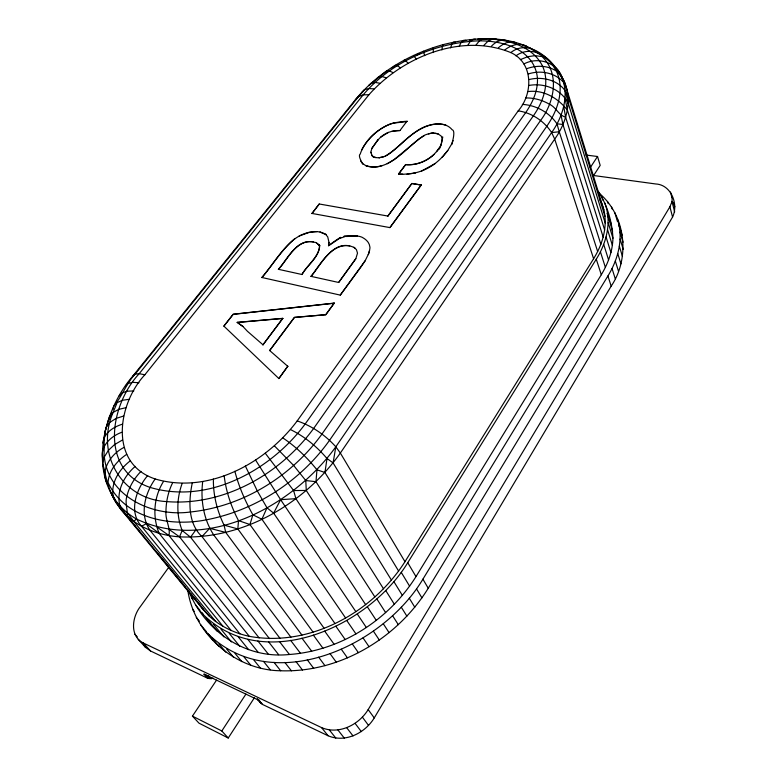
<?xml version="1.0" encoding="UTF-8"?>
<svg xmlns="http://www.w3.org/2000/svg" width="777" height="777" viewBox="0 0 777 777"><rect width="100%" height="100%" fill="white"/><g stroke="black" fill="none" stroke-linecap="round" stroke-linejoin="round"><path stroke-width="1.17" d="M537.062 52.04C509.566 34.343 473.892 37.005 443.366 44.571C409.537 53.895 377.797 72.484 355.361 99.747L132.75 376.155C99.427 414.607 84.295 488.723 136.305 518.958C207.313 552.874 293.687 505.584 335.819 446.794L551.631 132.556C564.374 114.792 571.377 88.782 557.488 69.658C546.93 56.206 527.904 39.132 510.78 52.574C461.635 32.527 402.671 56.75 368.949 94.726L144.843 374.796C117.648 403.943 108.479 463.471 155.177 478.972C208.44 494.677 265.598 463.189 297.202 420.911L518.21 110.858C533.051 93.823 533.731 62.976 510.78 52.574M262.49 704.438L257.624 699.378L262.49 704.438L328.069 735.751C345.221 743.162 365.112 733.08 374.252 717.919L672.571 217.055C678.758 204.39 671.26 184.654 655.691 183.964L592.375 175.34M674.669 211.898L672.027 201.622L672.222 196.591M370.93 152.904C370.746 148.106 370.979 158.605 375.281 157.488C378.69 158.207 371.017 156.391 371.61 154.905M529.982 47.892C537.606 53.73 546.794 57.449 552.777 64.977C555.992 72.203 563.228 76.369 565.248 84.314L603.846 209.897C607.857 226.738 602.544 244.357 593.609 258.722L404.972 561.703C372.601 612.402 310.062 647.426 249.271 636.324L169.017 535.557C170.454 527.34 165.268 519.939 165.948 511.645C166.055 501.709 168.162 491.87 172.543 482.935M313.063 632.128L237.84 528.943L238.5 520.609C231.157 506.604 225.952 491.355 224.155 475.611M188.51 590.433C204.788 630.973 244.969 659.246 289.433 654.487C340.831 650.747 388.772 620.017 415.986 576.612L601.301 274.747C607.983 263.714 612.606 251.204 612.946 238.218C612.14 221.814 607.303 205.031 598.222 191.288L598.902 193.502M369.57 250.563C366.268 260.819 370.629 248.63 369.871 246.95C369.415 242.521 366.268 239.549 362.441 237.461C354.749 233.294 328.04 237.985 357.391 235.907M383.527 588.811L315.977 481.701L316.958 469.823C307.187 457.643 295.852 446.6 282.838 437.927M200.651 611.955C261.295 675.835 368.385 627.418 407.75 562.703L596.27 259.188C606.633 242.706 612.072 221.503 604.671 202.768M202.719 481.507C200.398 499.805 203.535 519.405 213.753 534.984L290.938 637.208M187.811 590.355C194.279 634.673 235.917 670.279 280.672 670.765C340.015 672.833 397.397 638.111 428.244 588.247L611.178 286.159C630.875 257.236 625.407 213.558 597.523 191.919M206.022 631.798C270.289 697.765 382.051 647.688 422.911 579.166L607.925 275.971C618.269 259.149 623.795 237.985 617.327 218.735M441.938 49.932L442.356 46.299L443.366 44.571M123.689 416.016L116.084 418.434L110.179 422.173L106.362 426.932C102.185 438.937 105.847 451.699 102.749 463.665C106.099 477.263 108.527 491.19 116.385 503.04C129.749 524.485 155.07 535.139 179.516 536.849C242.89 539.811 304.283 503.933 340.355 453.04L554.7 139.112C567.657 121.193 573.824 95.785 561.266 76.02M328.525 245.59L328.953 242.395L328.584 245.707C351.505 230.623 336.46 239.297 328.584 245.707M249.271 636.324C234.421 633.109 220.212 626.408 209.081 615.957L127.127 516.025C127.962 509.537 124.757 503.156 126.797 496.571C129.04 487.004 134.13 478.409 140.967 471.396M413.529 56.303L413.646 55.429L416.326 59.275M391.462 580.137L324.941 472.484L327.01 458.517C316.88 446.62 304.555 436.441 290.472 429.574M398.63 571.076L333.09 462.898L335.819 446.794C325.359 435.169 312.053 425.951 297.202 420.911M453.078 140.54C448.28 153.593 457.352 130.963 452.136 129.74C445.066 121.095 431.012 123.417 421.93 128.05C408.032 135.276 398.446 148.475 384.955 156.284C390.53 153.759 395.308 148.834 400.087 144.813C411.839 133.537 428.651 120.105 445.872 125.126M192.259 482.983C188.607 500.641 187.645 523.436 201.981 536.567L280.06 638.373M433.313 47.611L433.275 52.545M112.869 409.683L113.753 406.245C121.999 396.474 126.185 383.663 135.091 374.155L358.537 96.581L364.481 89.802L368.696 88.529L374.028 88.889M102.865 443.065C103.943 433.042 113.335 426.962 122.232 424.252M105.254 434.693L104.885 432.391L109.489 416.589L113.112 412.402L117.133 402.622L122.504 400.242L129.526 399.281M302.039 274.524L301.971 274.407C307.1 265.404 318.444 257.216 319.57 246.727C318.492 257.896 307.09 265.18 302.039 274.524L278.389 269.298C287.956 258.819 297.183 237.121 315.073 242.424C315.549 241.511 324.883 249.961 316.589 243.026M441.2 144.425C444.493 124.679 441.763 149.708 438.209 149.65C433.09 156.07 441.025 145.658 441.249 144.551M324.087 628.243L249.932 524.533L252.884 514.811C245.143 501.097 238.792 486.519 234.858 471.25M450.611 47.863L451.777 44.046L453.447 42.152L455.516 42.298M182.158 483.459C176.602 498.484 176.253 515.569 182.187 530.526L190.54 537.189L269.425 638.607M361.509 150.301C367.968 137.927 379.846 126.884 393.832 123.028C424.281 119.988 395.231 121.163 388.665 124.621C376.058 130.206 364.384 141.132 360.217 154.089C356.585 156.332 367.2 169.891 360.732 161.121M371.076 151.068L372.008 148.193L377.952 139.841L372.008 148.193M108.139 421.6L111.694 412.985M353.846 247.387C334.052 238.18 320.862 264.17 310.985 276.359L338.665 282.469L355.827 258.702L357.507 253.147L356.41 249.592L353.788 247.261L355.264 248.31M168.794 567.259L140.355 606.584C132.119 616.987 129.429 635.965 143.269 642.987L321.581 727.612C338.898 735.023 358.896 724.824 368.172 709.595L669.9 206.789L672.027 201.622M259.13 637.917L179.516 536.849L182.187 530.526M334.965 623.504L261.898 519.25L266.987 507.799L257.294 490.928L245.367 466.025M459.226 46.358L461.12 42.395L463.471 40.385L466.093 40.433L463.743 40.851M261.859 277.476L261.927 277.593C272.882 264.607 282.012 249.184 295.163 238.461C281.595 249.087 272.989 264.568 261.859 277.476L340.268 295.114L360.868 267.113L365.161 260.751L368.376 254.225M163.51 481.429C153.807 496.882 152.224 516.491 159.13 533.333L239.928 633.857M345.58 617.958L273.621 513.141L280.623 499.669L295.911 498.669L365.637 604.642M451.408 144.454L447.795 150.485L442.239 157.187L447.795 150.485M403.584 61.266L404.225 60.14L405.798 60.829L408.207 63.335M155.177 478.972C144.881 493.346 139.297 514.578 149.932 530.235L231.167 630.535M467.696 45.435L470.318 41.385L473.329 39.287L475.446 39.277M216.54 680.147L192.443 716.122L198.98 723.154L228.234 738.014L254.574 697.464M593.609 175.534L600.194 165.384L597.532 156.498L585.926 155.031M228.234 738.014L221.814 730.972L245.911 694.123M590.229 167.657L597.532 156.498M338.665 282.469L355.827 258.702M340.268 295.114L365.161 260.751M147.64 475.611C136.325 488.956 128.176 511.625 141.501 526.272L223.077 626.417M190.54 537.189L195.697 530.108M325.796 314.578L334.236 303.108L325.854 314.695L294.464 317.463L269.648 350.563L294.396 317.346L325.854 314.695M421.202 184.897L389.928 227.603L421.26 185.023L411.888 183.459L387.888 216.055L411.888 183.459M278.875 378.564L287.772 366.258L278.875 378.564L223.883 326.117L233.158 314.229L334.236 303.108M398.65 173.834L405.623 164.559C416.074 165.579 426.631 161.179 434.032 154.38C426.534 161.635 416.113 165.54 405.672 164.685L398.708 173.961C401.039 175.515 428.69 170.998 406.983 174.194M349.747 245.882C331.031 242.919 320.95 264.588 311.053 276.476L310.985 276.359M282.799 318.347L262.985 344.803L282.799 318.347L237.228 322.358L242.842 326.437L237.228 322.358M378.01 139.957C383.284 133.459 391.695 130.186 399.97 130.536L406.633 121.678M313.354 241.88C296.445 239.073 287.849 259.042 278.457 269.415L278.389 269.298M319.24 203.992L311.936 213.539L319.24 203.992L387.888 216.055M334.295 303.224L233.236 314.345L223.883 326.117M475.932 45.105L479.263 41.016L482.925 38.889L496.454 39.161L498.426 40.19M379.768 83.226L374.951 82.391L371.183 83.217L368.716 85.625L386.606 70.93L389.345 70.911L393.036 72.63M201.981 536.567L209.722 528.302L225.748 532.439L301.971 635.13M215.695 621.532L133.877 521.522L136.305 518.958M434.032 154.38L436.218 151.923M135.217 466.394C123.106 476.738 114.598 494.201 121.29 509.838L203.273 609.731L209.081 615.957M483.857 45.387L487.878 41.298L492.181 39.18C511.519 40.579 533.527 47.582 542.608 66.268C550.067 82.867 543.317 101.777 533.391 115.783L313.646 428.457C280.293 473.97 224.087 506.274 166.647 501.592C121.202 499.281 95.309 453.253 113.112 412.402L118.784 409.353L126.136 407.653M376.534 78.963L378.584 76.913L381.857 76.505L386.13 77.787M355.361 99.747L358.537 96.581L363.17 94.862L368.949 94.726M119.104 395.988L122.183 392.929L127.195 391.2L133.809 390.948M361.635 92.58L364.481 89.802M125.456 385.936L128.195 383.411L132.78 382.323L138.937 382.77M414.073 173.077C424.912 170.969 434.702 165.103 442.191 157.061M130.458 460.683C120.959 467.977 113.287 478.593 112.723 490.899C112.451 500.165 119.299 506.74 124.806 513.306M491.385 46.28C495.648 41.54 503.107 37.743 509.032 41.803M132.75 376.155L135.091 374.155L139.209 373.679L144.843 374.796M387.189 163.772L394.065 159.654L419.57 138.5L424.261 135.46L419.619 138.617C404.496 149.757 387.762 172.368 365.996 165.676C371.037 167.822 377.34 167.385 382.235 165.588M388.374 132.372L380.74 137.131M126.719 454.331C117.094 460.722 108.848 470.532 108.032 482.468C124.825 518.696 170.59 526.952 206.284 519.842C255.497 510.402 300.534 481.089 329.545 440.306L546.823 126.185C557.731 110.567 564.908 89.481 556.429 71.173C547.668 65.181 536.266 65.151 526.563 68.755M498.436 47.776C503.146 43.59 510.227 39.889 516.423 42.92M124.019 447.426C110.557 454.079 98.698 471.658 108.518 485.926M385.003 72.649L388.014 70.678M392.035 68.046L395.182 65.317L397.348 65.676L400.417 67.793M421.416 171.105L435.266 163.5M504.924 49.883C511.198 44.755 520.493 42.055 527.7 46.902L522.416 45.231M295.221 238.578C302.272 233.586 311.334 230.458 319.998 232.012C330.72 236.859 325.427 233.595 319.998 232.012M122.377 440.054L114.501 444.638L108.353 450.398L104.341 456.895C108.527 497.707 153.914 517.2 190.618 511.965C242.861 506.478 291.433 476.437 321.969 434.042L540.588 120.445C554.292 102.467 560.178 73.766 542.045 56.585L535.12 55.643L527.709 56.692L520.328 59.644M395.949 65.637L397.863 64.549M141.501 526.272L146.27 523.737L159.13 533.333M121.785 432.294C110.684 436.198 99.106 447.028 103.02 459.838M424.32 135.577C424.436 134.149 442.764 130.944 428.399 133.858M515.938 55.837C529.632 45.746 546.357 54.167 554.467 66.822M316.997 231.556L308.993 232.488L299.203 235.965M416.598 54.982L419.677 53.652M383.343 156.896L379.108 157.741L385.013 156.4M339.384 238.52L344.512 236.791M523.892 63.967C539.083 55.769 559.615 63.442 563.199 81.051M138.219 639.374L145.503 647.367L150.534 650.98L207.537 678.195L211.121 678.671L213.102 678.136M528.311 73.97C541.375 69.639 556.808 73.038 565.248 84.314M399.97 130.536L391.647 131.41M529.108 79.565C543.832 75.719 562.723 81.158 568.152 96.61L604.972 216.356M469.57 40.045L475.359 39.404M518.21 110.858C531.818 112.82 544.153 121.095 551.631 132.556L559.255 131.769L597.649 251.515M237.296 322.474L282.867 318.463M528.904 85.47C544.065 82.595 561.072 89.102 568.24 103.244L605.244 223.077M477.641 39.229L486.664 38.85M527.719 91.618C543.531 89.423 557.954 98.096 567.404 110.13L604.652 230.011M265.268 453.234L293.609 490.54L306.274 490.462L374.893 596.998M432.682 132.974L437.975 133.858L435.275 133.197M376.466 157.624L379.157 157.857M525.524 97.951C533.954 97.747 542.22 100.039 549.494 104.254C556.099 107.284 558.576 115.229 565.627 117.22L603.185 237.102M398.708 173.961L402.671 174.145M522.348 104.39C536.072 105.138 549.252 112.432 556.983 123.825L562.907 124.456L600.854 244.299M274.407 445.843L293.667 465.491L305.779 480.545L315.977 481.701M411.946 183.586L421.26 185.023M311.878 213.422L389.928 227.603M213.393 479.04C213.121 494.968 217.084 510.848 224.048 525.126L237.84 528.943M207.537 678.195L204.021 674.183L205.711 674.669L209.227 678.69M316.958 469.823L324.941 472.484M238.5 520.609L249.932 524.533M204.021 674.183L259.091 700.398M252.884 514.811L261.898 519.25M192.443 716.122L221.814 730.972M437.927 133.731L441.239 136.14L442.162 138.092M362.791 163.685L366.054 165.792M157.323 527.301L169.017 535.557M169.337 529.584L179.516 536.849M327.01 458.517L333.09 462.898M266.987 507.799L273.621 513.141M262.985 344.803L247.407 331.264L242.774 326.321M269.57 350.446L287.84 366.375M143.269 642.987L150.534 650.98M134.858 634.226L137.286 636.887M208.323 675.456L211.121 678.671M325.796 234.557L327.719 236.868L329.021 242.521M257.255 698.727L261.014 703.408M212.121 638.179L219.075 646.503M200.728 624.854L206.148 631.342M218.997 643.919L225.942 652.243M196.28 617.394L199.368 621.105M226.622 648.97L233.537 657.303M192.677 609.489L194.221 611.344M195.571 604.953L200.107 610.45M201.612 612.286L203.127 614.112M206.595 618.366L217.162 631.167M234.945 653.292L241.822 661.625M126.34 515.17L128.632 517.968M130.167 519.842L132.459 522.639M133.994 524.504L135.528 526.369M137.82 529.176L139.355 531.041M157.731 553.447L185.285 587.053M186.82 588.917L189.112 591.715M190.647 593.579L192.181 595.454M194.473 598.251L196.008 600.116M191.385 597.426L192.89 599.261M213.374 624.106L223.912 636.917M111.169 492.317L112.442 495.677L114.734 498.475M243.91 656.827L250.748 665.17M220.94 629.127L231.439 641.948M229.244 633.381L239.695 646.211M253.457 659.537L260.246 667.899M238.228 636.8L248.611 649.65M263.52 661.392L270.241 669.774M247.814 639.354L258.119 652.233M321.581 727.612L328.069 735.751M329.351 729.933L335.79 738.082M257.935 641.006L268.152 653.913M274.009 662.354L280.672 670.765M337.937 729.982L344.318 738.15M284.858 662.422L291.443 670.862M268.502 641.724L278.622 654.671M295.979 661.577L302.486 670.046M346.727 727.738L353.03 735.936M279.429 641.491L289.433 654.487M208.353 634.061L212.985 640.131M307.274 659.828L313.694 668.327M355.079 723.358L361.305 731.594M290.608 640.306L300.495 653.35M127.535 513.053L133.877 521.522M362.403 717.161L368.551 725.446M301.952 638.17L311.713 651.272M318.648 657.157L324.99 665.704M368.172 709.595L374.252 717.919M313.345 635.091L322.96 648.261M330.021 653.612L336.266 662.198M198.3 602.913L203.273 609.731M335.819 446.794L340.355 453.04L404.972 561.703M206.138 617.773L211.227 624.766M324.679 631.109L334.159 644.337M120.037 506.118L127.127 516.025M341.268 649.203L347.426 657.837M335.849 626.233L345.192 639.539M352.321 643.968L358.382 652.651M561.285 77.01L562.48 78.73M346.765 620.532L355.953 633.915M363.073 637.956L369.026 646.678M357.303 614.044L366.346 627.505M355.837 611.645L280.623 499.669L255.555 459.994M373.426 631.206L379.293 639.986M367.366 606.847L376.272 620.376M143.823 644.793L145.503 647.367M383.304 623.795L389.073 632.624M376.884 598.989L385.635 612.606M113.869 498.251L121.29 509.838M423.786 51.884L423.378 51.243L424.708 55.672M392.628 615.782L398.3 624.659M385.751 590.569L394.366 604.253M401.311 607.235L406.895 616.171M393.89 581.652L402.379 595.415M409.294 598.222L414.792 607.216M401.243 572.338L409.605 586.179M416.511 588.84L421.921 597.882M407.75 562.703L415.986 576.612M422.911 579.166L428.244 588.247M112.442 495.677L116.385 503.04M607.07 213.384L611.441 224.679M600.067 199.874L601.437 202.778M551.631 132.556L554.7 139.112L593.609 258.722M563.82 82.974L567.142 90.287L565.112 90.453L568.24 103.244M104.497 472.319L103.652 470.24L103.302 464.461M618.706 224.854L620.386 228.972M552.564 63.928L553.35 65.919M673.125 202.292L674.854 206.857M318.91 245.008L319.57 246.727M557.488 69.658L558.546 72.601M596.27 259.188L601.301 274.747M600.417 251.797L605.38 267.375M607.925 275.971L611.178 286.159M601.903 203.739L603.846 209.897M612.043 268.521L615.248 278.739M603.69 244.376L608.595 259.974M615.326 261.043L618.502 271.27M606.07 236.995L610.936 252.603M259.411 700.174L259.965 701.952M607.565 229.72L612.383 245.328M608.158 222.601L612.946 238.218M617.773 253.603L620.91 263.84M607.857 215.705L612.626 231.313M601.845 196.824L602.865 200.155M607.517 201.389L608.206 203.652M619.366 246.251L622.474 256.488M611.518 206.779L612.198 209.052M620.104 239.034L623.193 249.281M619.075 225.233L622.134 235.47M614.801 212.577L617.521 221.659M620.007 232.012L623.076 242.249M556.983 123.825L559.255 131.769M293.609 490.54L295.911 498.669M669.9 206.789L672.571 217.055M670.483 192.026L671.95 197.737M224.048 525.126L225.748 532.439M561.023 115.142L562.907 124.456M565.093 98.358L567.404 110.13M563.733 106.624L565.627 117.22M305.779 480.545L306.274 490.462M537.451 78.341C537.985 90.734 532.692 102.515 525.747 112.5L305.186 423.98C270.775 470.308 208.149 504.836 149.971 487.364C99.252 470.143 109.586 405.371 139.209 373.679L363.17 94.862C389.714 63.578 429.846 45.26 470.318 41.385C496.425 38.529 534.605 46.766 537.451 78.341"/></g></svg>
